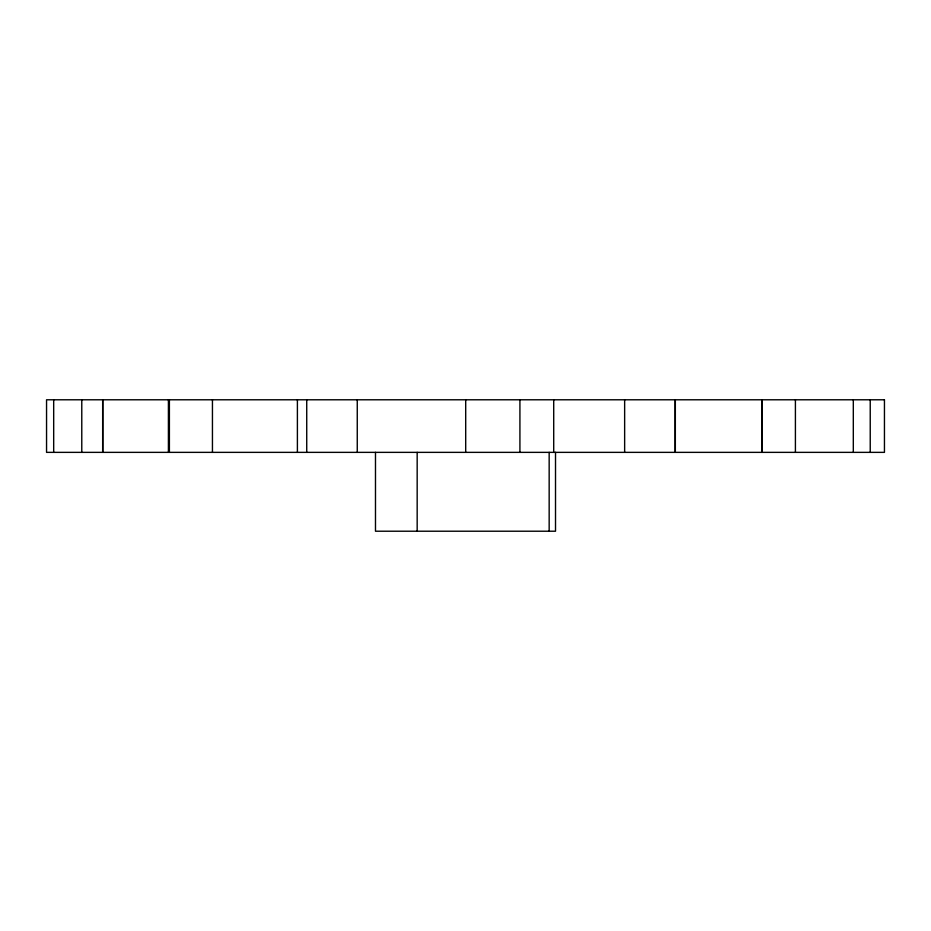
<?xml version="1.0" encoding="UTF-8"?>
<svg xmlns="http://www.w3.org/2000/svg" width="931" height="931" viewBox="0 0 931 931"><rect width="100%" height="100%" fill="white"/><g stroke="black" fill="none" stroke-linecap="round" stroke-linejoin="round"><path stroke-width="1.4" d="M870.229 399.783L870.229 452.361M853.308 399.783L853.308 452.361M795.411 399.783L795.411 452.361M762 399.783L762 452.361M761.884 399.783L761.884 452.361M675.336 399.783L675.336 452.361M675.15 399.783L675.15 452.361M624.643 399.783L624.643 452.361M555.516 452.361L555.516 531.217L375.484 531.217L375.484 452.361M553.712 399.783L553.712 452.361M549.162 452.361L549.162 531.217M519.917 399.783L519.917 452.361M465.698 399.783L465.698 452.361M417.169 452.361L417.169 531.217M357.26 399.783L357.26 452.361M306.73 399.783L306.73 452.361M297.396 399.783L297.396 452.361M212.443 399.783L212.443 452.361M169.395 399.783L169.395 452.361M169.011 399.783L169.011 452.361M168.814 399.783L168.814 452.361M168.406 399.783L168.406 452.361M102.782 399.783L102.782 452.361M102.666 399.783L102.666 452.361M81.777 399.783L81.777 452.361M53.684 399.783L53.684 452.361M884.45 399.783L46.55 399.783L46.55 452.361L884.45 452.361L884.45 399.783"/></g></svg>
